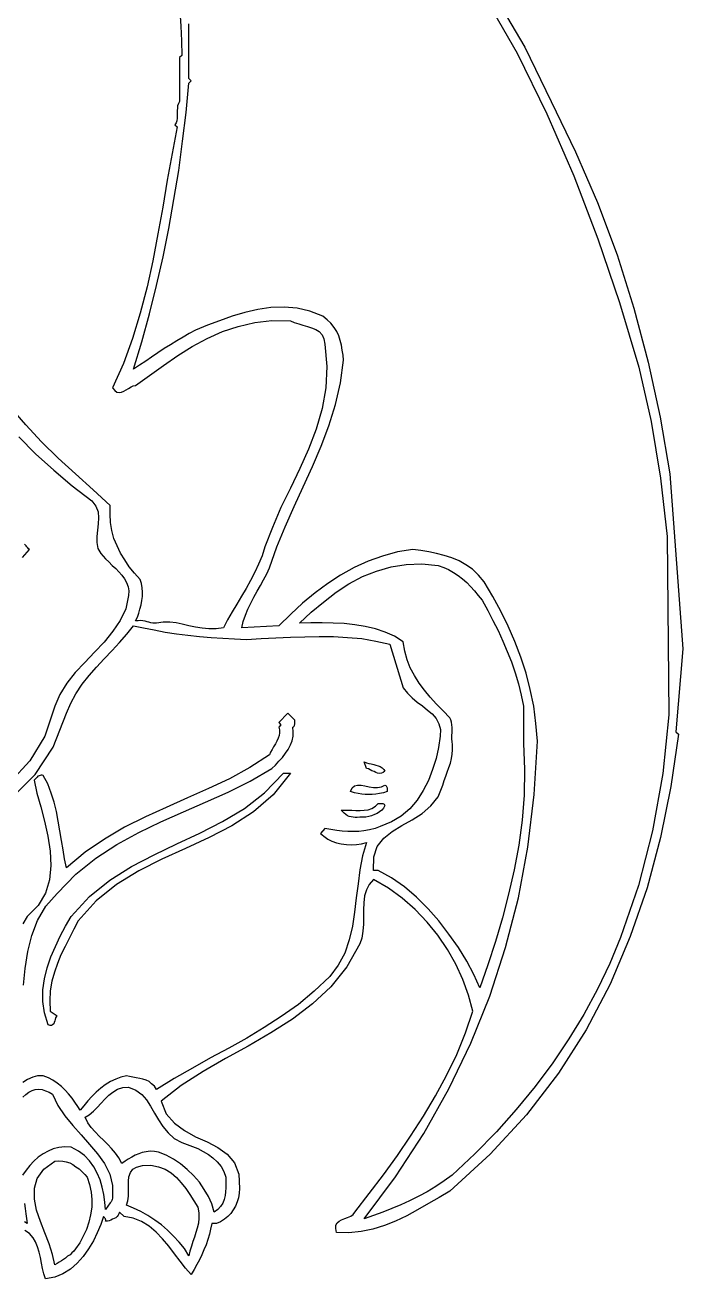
# Model space of a CAD drawing. Extents: x 0.04 to 6.26, y 0.04 to 6.17.
# Drawn here: x 4.371 to 6.258, y 0.039 to 3.636 of the extents above; entities that cross this region are included whole.
import ezdxf

# ---------------------------------------------------------------- set-up
doc = ezdxf.new("R2010")
doc.units = 0
doc.layers.add('1', color=7, linetype='Continuous')

msp = doc.modelspace()

# ---------------------------------------------------------------- linework, layer by layer
for points in [[(5.715, 3.726), (5.805, 3.573), (5.88, 3.417), (5.95, 3.273), (6.013, 3.127), (6.069, 2.977), (6.117, 2.824), (6.158, 2.669), (6.193, 2.511), (6.22, 2.349), (6.258, 1.847), (6.238, 1.609), (6.245, 1.602), (6.223, 1.452), (6.194, 1.305), (6.155, 1.161), (6.107, 1.021), (6.049, 0.885), (5.98, 0.754), (5.901, 0.629), (5.809, 0.51), (5.705, 0.397), (5.589, 0.291), (5.559, 0.273), (5.528, 0.255), (5.497, 0.237), (5.466, 0.22), (5.434, 0.205), (5.402, 0.192), (5.369, 0.182), (5.335, 0.175), (5.3, 0.171), (5.264, 0.172), (5.262, 0.184), (5.262, 0.193), (5.266, 0.2), (5.272, 0.205), (5.279, 0.209), (5.288, 0.212), (5.296, 0.215), (5.305, 0.219), (5.312, 0.224), (5.317, 0.231), (5.358, 0.284), (5.399, 0.338), (5.439, 0.393), (5.477, 0.449), (5.514, 0.506), (5.548, 0.564), (5.58, 0.623), (5.609, 0.683), (5.634, 0.745), (5.655, 0.807), (5.643, 0.853), (5.627, 0.898), (5.607, 0.942), (5.583, 0.984), (5.555, 1.025), (5.524, 1.063), (5.49, 1.099), (5.453, 1.131), (5.413, 1.16), (5.37, 1.185), (5.358, 1.171), (5.35, 1.155), (5.345, 1.138), (5.343, 1.118), (5.342, 1.098), (5.342, 1.077), (5.342, 1.057), (5.34, 1.037), (5.337, 1.017), (5.331, 1), (5.294, 0.934), (5.248, 0.877), (5.195, 0.828), (5.138, 0.784), (5.076, 0.745), (5.011, 0.707), (4.946, 0.671), (4.882, 0.634), (4.819, 0.594), (4.761, 0.549), (4.776, 0.513), (4.8, 0.486), (4.828, 0.465), (4.86, 0.447), (4.893, 0.432), (4.924, 0.416), (4.951, 0.397), (4.972, 0.372), (4.984, 0.34), (4.986, 0.298), (4.985, 0.285), (4.983, 0.272), (4.979, 0.26), (4.975, 0.248), (4.968, 0.237), (4.961, 0.227), (4.953, 0.218), (4.943, 0.21), (4.932, 0.203), (4.92, 0.198), (4.907, 0.198), (4.903, 0.182), (4.9, 0.167), (4.895, 0.152), (4.89, 0.137), (4.884, 0.122), (4.878, 0.108), (4.871, 0.094), (4.864, 0.08), (4.856, 0.066), (4.847, 0.052), (4.831, 0.07), (4.816, 0.09), (4.8, 0.111), (4.783, 0.133), (4.765, 0.154), (4.747, 0.173), (4.727, 0.19), (4.705, 0.204), (4.681, 0.213), (4.655, 0.218), (4.642, 0.231), (4.64, 0.226), (4.638, 0.222), (4.635, 0.218), (4.631, 0.214), (4.627, 0.212), (4.622, 0.21), (4.617, 0.208), (4.612, 0.206), (4.607, 0.205), (4.602, 0.205), (4.603, 0.207), (4.603, 0.208), (4.602, 0.21), (4.602, 0.211), (4.601, 0.212), (4.6, 0.213), (4.599, 0.215), (4.598, 0.216), (4.597, 0.217), (4.596, 0.218), (4.588, 0.195), (4.578, 0.171), (4.567, 0.148), (4.553, 0.125), (4.538, 0.103), (4.52, 0.084), (4.501, 0.067), (4.479, 0.054), (4.456, 0.044), (4.43, 0.039), (4.425, 0.054), (4.421, 0.069), (4.418, 0.084), (4.415, 0.1), (4.411, 0.116), (4.407, 0.131), (4.401, 0.145), (4.394, 0.157), (4.384, 0.169), (4.37, 0.178)], [(5.403, 1.496), (5.398, 1.492), (5.393, 1.49), (5.388, 1.489), (5.382, 1.49), (5.377, 1.492), (5.372, 1.495), (5.366, 1.497), (5.361, 1.5), (5.356, 1.502), (5.35, 1.503), (5.344, 1.523), (5.35, 1.52), (5.357, 1.518), (5.364, 1.517), (5.371, 1.515), (5.377, 1.513), (5.384, 1.511), (5.39, 1.509), (5.395, 1.505), (5.4, 1.501), (5.403, 1.496)], [(5.132, 1.49), (5.083, 1.428), (5.026, 1.379), (4.964, 1.339), (4.899, 1.305), (4.831, 1.274), (4.763, 1.243), (4.697, 1.21), (4.633, 1.171), (4.575, 1.124), (4.523, 1.066), (4.511, 1.042), (4.498, 1.018), (4.486, 0.993), (4.474, 0.969), (4.464, 0.944), (4.455, 0.919), (4.448, 0.893), (4.443, 0.866), (4.442, 0.837), (4.443, 0.807), (4.463, 0.794), (4.46, 0.791), (4.458, 0.788), (4.457, 0.783), (4.456, 0.779), (4.454, 0.775), (4.453, 0.771), (4.45, 0.768), (4.447, 0.766), (4.443, 0.766), (4.437, 0.768), (4.427, 0.802), (4.422, 0.835), (4.422, 0.868), (4.427, 0.9), (4.434, 0.932), (4.445, 0.963), (4.458, 0.993), (4.472, 1.022), (4.487, 1.051), (4.503, 1.079), (4.556, 1.136), (4.614, 1.183), (4.676, 1.222), (4.741, 1.256), (4.806, 1.287), (4.872, 1.318), (4.937, 1.351), (5, 1.389), (5.058, 1.434), (5.112, 1.49), (5.132, 1.49)], [(5.41, 1.437), (5.399, 1.434), (5.388, 1.432), (5.377, 1.43), (5.367, 1.429), (5.357, 1.429), (5.347, 1.429), (5.337, 1.43), (5.326, 1.432), (5.316, 1.434), (5.304, 1.437), (5.309, 1.448), (5.316, 1.454), (5.325, 1.456), (5.335, 1.456), (5.346, 1.454), (5.358, 1.451), (5.37, 1.449), (5.382, 1.449), (5.393, 1.451), (5.403, 1.456), (5.406, 1.455), (5.407, 1.454), (5.408, 1.452), (5.409, 1.45), (5.41, 1.448), (5.41, 1.446), (5.41, 1.443), (5.41, 1.441), (5.41, 1.439), (5.41, 1.437)], [(5.403, 1.397), (5.399, 1.39), (5.394, 1.384), (5.388, 1.379), (5.381, 1.374), (5.373, 1.371), (5.365, 1.368), (5.357, 1.366), (5.348, 1.364), (5.34, 1.364), (5.331, 1.364), (5.324, 1.363), (5.318, 1.363), (5.312, 1.364), (5.306, 1.365), (5.301, 1.366), (5.296, 1.368), (5.291, 1.371), (5.286, 1.375), (5.282, 1.379), (5.278, 1.384), (5.287, 1.384), (5.297, 1.384), (5.308, 1.384), (5.32, 1.383), (5.332, 1.383), (5.344, 1.384), (5.355, 1.385), (5.366, 1.389), (5.376, 1.395), (5.384, 1.403), (5.386, 1.403), (5.388, 1.403), (5.39, 1.403), (5.393, 1.403), (5.395, 1.403), (5.397, 1.403), (5.399, 1.402), (5.401, 1.401), (5.402, 1.399), (5.403, 1.397)]]:
    msp.add_lwpolyline(points)
at = {"layer": '1'}
for points in [[(5.686, 3.724), (5.783, 3.556), (5.868, 3.382), (5.945, 3.204), (6.014, 3.023), (6.076, 2.84), (6.132, 2.655), (6.167, 2.499), (6.194, 2.336), (6.213, 2.169), (6.218, 1.657), (6.2, 1.489), (6.171, 1.325), (6.131, 1.168), (6.079, 1.019), (6.048, 0.944), (6.013, 0.87), (5.974, 0.798), (5.931, 0.728), (5.885, 0.659), (5.834, 0.591), (5.78, 0.525), (5.723, 0.461), (5.661, 0.398), (5.596, 0.337), (5.573, 0.32), (5.549, 0.304), (5.524, 0.289), (5.5, 0.276), (5.474, 0.263), (5.449, 0.252), (5.423, 0.241), (5.397, 0.231), (5.37, 0.221), (5.344, 0.211), (5.434, 0.332), (5.515, 0.456), (5.587, 0.584), (5.65, 0.715), (5.704, 0.85), (5.749, 0.99), (5.786, 1.132), (5.813, 1.278), (5.831, 1.429), (5.841, 1.582), (5.836, 1.633), (5.83, 1.682), (5.82, 1.73), (5.808, 1.777), (5.793, 1.823), (5.776, 1.868), (5.757, 1.912), (5.736, 1.955), (5.713, 1.997), (5.688, 2.039), (5.672, 2.058), (5.654, 2.075), (5.635, 2.088), (5.616, 2.099), (5.595, 2.108), (5.573, 2.115), (5.551, 2.12), (5.529, 2.125), (5.506, 2.129), (5.483, 2.132), (5.439, 2.125), (5.396, 2.113), (5.355, 2.098), (5.315, 2.08), (5.276, 2.058), (5.239, 2.034), (5.203, 2.007), (5.167, 1.978), (5.133, 1.946), (5.099, 1.913), (4.993, 1.907), (4.997, 1.925), (5.003, 1.943), (5.01, 1.961), (5.019, 1.978), (5.027, 1.995), (5.037, 2.012), (5.046, 2.028), (5.055, 2.045), (5.064, 2.062), (5.072, 2.079), (5.093, 2.139), (5.117, 2.197), (5.143, 2.255), (5.169, 2.312), (5.195, 2.37), (5.22, 2.428), (5.242, 2.487), (5.261, 2.548), (5.276, 2.61), (5.284, 2.675), (5.283, 2.689), (5.281, 2.704), (5.279, 2.718), (5.275, 2.731), (5.271, 2.745), (5.265, 2.757), (5.258, 2.769), (5.248, 2.781), (5.238, 2.791), (5.225, 2.801), (5.188, 2.816), (5.151, 2.824), (5.114, 2.827), (5.076, 2.826), (5.039, 2.82), (5.001, 2.812), (4.965, 2.801), (4.929, 2.788), (4.894, 2.775), (4.86, 2.761), (4.842, 2.751), (4.824, 2.741), (4.806, 2.73), (4.788, 2.719), (4.77, 2.708), (4.752, 2.696), (4.734, 2.684), (4.717, 2.672), (4.699, 2.661), (4.682, 2.649), (4.706, 2.728), (4.728, 2.808), (4.748, 2.889), (4.767, 2.971), (4.783, 3.053), (4.798, 3.136), (4.812, 3.219), (4.823, 3.303), (4.833, 3.386), (4.841, 3.47), (4.847, 3.476), (4.841, 3.483), (4.841, 3.561), (4.841, 3.64)], [(4.815, 3.676), (4.818, 3.633), (4.82, 3.591), (4.821, 3.549), (4.814, 3.543), (4.814, 3.532), (4.814, 3.52), (4.814, 3.507), (4.814, 3.493), (4.814, 3.48), (4.814, 3.466), (4.814, 3.452), (4.814, 3.439), (4.814, 3.427), (4.814, 3.417), (4.811, 3.411), (4.808, 3.405), (4.808, 3.398), (4.807, 3.391), (4.807, 3.384), (4.807, 3.376), (4.807, 3.369), (4.806, 3.362), (4.804, 3.356), (4.801, 3.35), (4.807, 3.344), (4.793, 3.268), (4.779, 3.191), (4.766, 3.114), (4.752, 3.037), (4.737, 2.96), (4.721, 2.885), (4.701, 2.81), (4.679, 2.737), (4.653, 2.665), (4.622, 2.596), (4.628, 2.588), (4.634, 2.583), (4.641, 2.582), (4.648, 2.583), (4.654, 2.586), (4.661, 2.59), (4.668, 2.594), (4.675, 2.598), (4.681, 2.601), (4.688, 2.602), (4.728, 2.631), (4.768, 2.66), (4.809, 2.688), (4.85, 2.714), (4.893, 2.737), (4.937, 2.757), (4.982, 2.772), (5.03, 2.783), (5.079, 2.789), (5.132, 2.788), (5.143, 2.783), (5.156, 2.779), (5.168, 2.775), (5.181, 2.772), (5.193, 2.768), (5.205, 2.763), (5.215, 2.757), (5.223, 2.748), (5.228, 2.736), (5.231, 2.721), (5.237, 2.657), (5.234, 2.596), (5.223, 2.536), (5.206, 2.477), (5.184, 2.42), (5.159, 2.364), (5.132, 2.308), (5.105, 2.252), (5.081, 2.195), (5.059, 2.139), (5.051, 2.114), (5.041, 2.09), (5.03, 2.067), (5.018, 2.043), (5.005, 2.02), (4.992, 1.998), (4.978, 1.975), (4.965, 1.953), (4.952, 1.93), (4.94, 1.907), (4.919, 1.904), (4.898, 1.904), (4.879, 1.906), (4.86, 1.909), (4.841, 1.913), (4.822, 1.918), (4.804, 1.921), (4.786, 1.923), (4.767, 1.923), (4.748, 1.92), (4.742, 1.92), (4.737, 1.92), (4.732, 1.921), (4.726, 1.923), (4.721, 1.924), (4.715, 1.926), (4.709, 1.927), (4.702, 1.928), (4.695, 1.927), (4.688, 1.927), (4.693, 1.938), (4.697, 1.949), (4.7, 1.961), (4.704, 1.973), (4.706, 1.985), (4.708, 1.997), (4.708, 2.009), (4.707, 2.022), (4.705, 2.034), (4.701, 2.046), (4.685, 2.064), (4.67, 2.082), (4.657, 2.102), (4.645, 2.121), (4.635, 2.142), (4.626, 2.163), (4.62, 2.186), (4.616, 2.209), (4.615, 2.233), (4.615, 2.258), (4.566, 2.303), (4.516, 2.349), (4.466, 2.394), (4.418, 2.441), (4.373, 2.489), (4.33, 2.539)], [(4.353, 2.455), (4.401, 2.406), (4.453, 2.359), (4.506, 2.314), (4.562, 2.271), (4.574, 2.256), (4.581, 2.24), (4.582, 2.223), (4.581, 2.205), (4.579, 2.187), (4.577, 2.169), (4.577, 2.152), (4.58, 2.135), (4.588, 2.12), (4.602, 2.105), (4.611, 2.096), (4.621, 2.086), (4.631, 2.077), (4.64, 2.068), (4.649, 2.058), (4.656, 2.048), (4.662, 2.037), (4.667, 2.025), (4.669, 2.013), (4.668, 2), (4.66, 1.962), (4.644, 1.928), (4.623, 1.897), (4.598, 1.866), (4.57, 1.837), (4.542, 1.808), (4.515, 1.779), (4.491, 1.748), (4.471, 1.716), (4.456, 1.682), (4.428, 1.596), (4.385, 1.525), (4.33, 1.466)], [(4.364, 2.109), (4.384, 2.132), (4.381, 2.134), (4.379, 2.137), (4.376, 2.139), (4.374, 2.142), (4.371, 2.145), (4.369, 2.147)], [(5.682, 1.986), (5.698, 1.957), (5.713, 1.928), (5.728, 1.899), (5.741, 1.869), (5.754, 1.839), (5.766, 1.809), (5.777, 1.778), (5.786, 1.746), (5.794, 1.714), (5.801, 1.682), (5.801, 1.673), (5.801, 1.663), (5.801, 1.652), (5.801, 1.64), (5.801, 1.629), (5.801, 1.617), (5.801, 1.605), (5.801, 1.594), (5.801, 1.585), (5.801, 1.576), (5.804, 1.501), (5.803, 1.427), (5.797, 1.355), (5.787, 1.283), (5.774, 1.213), (5.758, 1.143), (5.74, 1.075), (5.72, 1.007), (5.698, 0.94), (5.675, 0.874), (5.658, 0.912), (5.638, 0.951), (5.614, 0.99), (5.587, 1.028), (5.558, 1.066), (5.527, 1.101), (5.494, 1.134), (5.459, 1.164), (5.422, 1.19), (5.384, 1.211), (5.37, 1.211), (5.371, 1.25), (5.381, 1.28), (5.4, 1.304), (5.424, 1.323), (5.452, 1.34), (5.481, 1.356), (5.51, 1.374), (5.535, 1.396), (5.556, 1.422), (5.569, 1.456), (5.573, 1.469), (5.578, 1.481), (5.582, 1.493), (5.587, 1.506), (5.591, 1.519), (5.594, 1.532), (5.596, 1.545), (5.597, 1.557), (5.597, 1.57), (5.596, 1.582), (5.595, 1.587), (5.595, 1.593), (5.595, 1.599), (5.596, 1.606), (5.596, 1.614), (5.596, 1.621), (5.595, 1.629), (5.594, 1.636), (5.592, 1.643), (5.589, 1.649), (5.57, 1.669), (5.551, 1.688), (5.533, 1.708), (5.517, 1.728), (5.501, 1.748), (5.488, 1.77), (5.476, 1.792), (5.467, 1.815), (5.46, 1.84), (5.456, 1.867), (5.431, 1.883), (5.404, 1.895), (5.376, 1.904), (5.347, 1.911), (5.317, 1.916), (5.286, 1.919), (5.255, 1.92), (5.223, 1.921), (5.191, 1.921), (5.158, 1.92), (5.192, 1.952), (5.227, 1.981), (5.263, 2.009), (5.3, 2.033), (5.339, 2.054), (5.379, 2.07), (5.421, 2.082), (5.464, 2.089), (5.509, 2.091), (5.556, 2.086), (5.572, 2.08), (5.586, 2.074), (5.6, 2.066), (5.613, 2.057), (5.626, 2.048), (5.638, 2.037), (5.649, 2.026), (5.66, 2.013), (5.671, 2), (5.682, 1.986)], [(4.335, 1.421), (4.4, 1.486), (4.452, 1.565), (4.49, 1.662), (4.502, 1.691), (4.517, 1.718), (4.535, 1.745), (4.555, 1.77), (4.576, 1.794), (4.598, 1.818), (4.621, 1.842), (4.642, 1.865), (4.663, 1.889), (4.682, 1.913), (4.711, 1.907), (4.741, 1.901), (4.773, 1.895), (4.805, 1.89), (4.838, 1.886), (4.871, 1.882), (4.905, 1.879), (4.938, 1.877), (4.972, 1.875), (5.006, 1.874)], [(5.006, 1.874), (5.048, 1.876), (5.09, 1.878), (5.132, 1.88), (5.173, 1.881), (5.215, 1.882), (5.256, 1.882), (5.296, 1.879), (5.337, 1.876), (5.377, 1.869), (5.417, 1.86), (5.456, 1.735), (5.468, 1.72), (5.481, 1.706), (5.496, 1.694), (5.511, 1.683), (5.525, 1.671), (5.539, 1.66), (5.55, 1.647), (5.558, 1.632), (5.563, 1.615), (5.562, 1.596), (5.557, 1.564), (5.55, 1.532), (5.54, 1.501), (5.528, 1.469), (5.513, 1.44), (5.496, 1.413), (5.475, 1.388), (5.45, 1.367), (5.422, 1.35), (5.39, 1.337), (5.375, 1.331), (5.359, 1.327), (5.343, 1.325), (5.328, 1.323), (5.312, 1.323), (5.297, 1.323), (5.281, 1.324), (5.265, 1.326), (5.248, 1.328), (5.231, 1.331), (5.218, 1.317), (5.228, 1.309), (5.239, 1.301), (5.251, 1.295), (5.264, 1.29), (5.278, 1.287), (5.293, 1.285), (5.307, 1.284), (5.322, 1.285), (5.336, 1.287), (5.35, 1.291), (5.339, 1.253), (5.331, 1.213), (5.326, 1.173), (5.321, 1.132), (5.316, 1.091), (5.31, 1.051), (5.301, 1.012), (5.288, 0.974), (5.269, 0.939), (5.245, 0.907), (5.2, 0.865), (5.155, 0.826), (5.106, 0.792), (5.057, 0.76), (5.007, 0.73), (4.955, 0.701), (4.903, 0.673), (4.851, 0.644), (4.799, 0.614), (4.748, 0.582), (4.742, 0.592), (4.734, 0.599), (4.727, 0.605), (4.718, 0.609), (4.709, 0.612), (4.7, 0.614), (4.69, 0.616), (4.68, 0.618), (4.671, 0.62), (4.662, 0.622), (4.646, 0.618), (4.631, 0.612), (4.616, 0.605), (4.601, 0.596), (4.588, 0.586), (4.575, 0.575), (4.562, 0.562), (4.551, 0.55), (4.54, 0.536), (4.529, 0.523), (4.522, 0.534), (4.514, 0.546), (4.506, 0.558), (4.496, 0.57), (4.486, 0.581), (4.475, 0.591), (4.463, 0.601), (4.451, 0.609), (4.438, 0.616), (4.423, 0.622), (4.407, 0.622), (4.393, 0.618), (4.378, 0.611), (4.365, 0.603)], [(4.366, 0.882), (4.371, 0.93), (4.379, 0.978), (4.39, 1.024), (4.407, 1.067), (4.431, 1.108), (4.463, 1.145), (4.517, 1.2), (4.574, 1.246), (4.634, 1.285), (4.697, 1.32), (4.76, 1.35), (4.825, 1.379), (4.889, 1.407), (4.954, 1.436), (5.017, 1.467), (5.079, 1.503), (5.089, 1.513), (5.099, 1.524), (5.109, 1.535), (5.118, 1.547), (5.126, 1.558), (5.132, 1.571), (5.137, 1.583), (5.14, 1.596), (5.14, 1.609), (5.139, 1.622), (5.141, 1.623), (5.143, 1.625), (5.144, 1.627), (5.144, 1.629), (5.145, 1.631), (5.145, 1.633), (5.145, 1.635), (5.145, 1.637), (5.145, 1.64), (5.145, 1.642), (5.125, 1.662), (5.099, 1.635), (5.105, 1.629), (5.099, 1.622), (5.101, 1.614), (5.101, 1.606), (5.1, 1.598), (5.097, 1.59), (5.093, 1.582), (5.089, 1.574), (5.084, 1.566), (5.08, 1.558), (5.075, 1.55), (5.072, 1.543), (5.016, 1.506), (4.957, 1.474), (4.897, 1.446), (4.837, 1.419), (4.776, 1.392), (4.716, 1.365), (4.656, 1.335), (4.599, 1.301), (4.543, 1.263), (4.49, 1.218), (4.484, 1.244), (4.48, 1.27), (4.475, 1.297), (4.471, 1.325), (4.466, 1.352), (4.461, 1.38), (4.454, 1.407), (4.446, 1.433), (4.436, 1.459), (4.423, 1.483), (4.42, 1.484), (4.417, 1.484), (4.414, 1.483), (4.411, 1.482), (4.408, 1.481), (4.406, 1.479), (4.404, 1.477), (4.401, 1.474), (4.399, 1.472), (4.397, 1.47), (4.405, 1.433), (4.416, 1.393), (4.427, 1.352), (4.436, 1.309), (4.443, 1.266), (4.445, 1.225), (4.441, 1.184), (4.43, 1.146), (4.409, 1.11), (4.377, 1.079), (4.365, 1.058)], [(4.365, 0.56), (4.373, 0.568), (4.382, 0.575), (4.391, 0.58), (4.4, 0.582), (4.41, 0.583), (4.42, 0.582), (4.43, 0.579), (4.44, 0.575), (4.45, 0.569), (4.465, 0.537), (4.485, 0.507), (4.508, 0.479), (4.532, 0.452), (4.556, 0.425), (4.579, 0.398), (4.599, 0.37), (4.614, 0.34), (4.622, 0.307), (4.622, 0.271), (4.621, 0.267), (4.62, 0.264), (4.618, 0.26), (4.615, 0.257), (4.613, 0.254), (4.61, 0.251), (4.608, 0.248), (4.606, 0.245), (4.604, 0.241), (4.602, 0.238), (4.6, 0.259), (4.597, 0.281), (4.592, 0.302), (4.586, 0.323), (4.578, 0.342), (4.568, 0.361), (4.556, 0.378), (4.541, 0.393), (4.524, 0.406), (4.503, 0.417), (4.485, 0.418), (4.468, 0.416), (4.452, 0.412), (4.437, 0.406), (4.423, 0.398), (4.409, 0.388), (4.396, 0.377), (4.385, 0.364), (4.374, 0.351), (4.364, 0.337)], [(4.821, 0.43), (4.836, 0.425), (4.851, 0.419), (4.867, 0.413), (4.882, 0.405), (4.897, 0.396), (4.91, 0.386), (4.922, 0.375), (4.933, 0.362), (4.941, 0.347), (4.947, 0.331), (4.947, 0.321), (4.947, 0.311), (4.947, 0.3), (4.946, 0.289), (4.945, 0.278), (4.942, 0.267), (4.938, 0.256), (4.932, 0.247), (4.924, 0.238), (4.913, 0.231), (4.907, 0.254), (4.897, 0.275), (4.885, 0.296), (4.871, 0.317), (4.854, 0.336), (4.836, 0.353), (4.817, 0.369), (4.797, 0.383), (4.776, 0.394), (4.754, 0.403), (4.742, 0.405), (4.73, 0.406), (4.718, 0.404), (4.707, 0.402), (4.697, 0.398), (4.687, 0.394), (4.677, 0.388), (4.667, 0.383), (4.658, 0.377), (4.649, 0.37), (4.64, 0.386), (4.63, 0.4), (4.619, 0.413), (4.608, 0.425), (4.596, 0.437), (4.584, 0.448), (4.572, 0.461), (4.561, 0.473), (4.551, 0.487), (4.543, 0.503), (4.555, 0.51), (4.567, 0.52), (4.578, 0.531), (4.589, 0.543), (4.6, 0.555), (4.611, 0.566), (4.623, 0.575), (4.636, 0.583), (4.651, 0.588), (4.668, 0.589), (4.689, 0.581), (4.706, 0.568), (4.719, 0.553), (4.731, 0.535), (4.742, 0.515), (4.754, 0.495), (4.766, 0.476), (4.781, 0.458), (4.799, 0.442), (4.821, 0.43)], [(4.549, 0.331), (4.556, 0.31), (4.561, 0.288), (4.562, 0.267), (4.562, 0.245), (4.559, 0.223), (4.554, 0.202), (4.547, 0.181), (4.538, 0.162), (4.528, 0.143), (4.516, 0.125), (4.511, 0.119), (4.505, 0.114), (4.5, 0.108), (4.493, 0.104), (4.487, 0.099), (4.481, 0.095), (4.475, 0.091), (4.469, 0.087), (4.463, 0.083), (4.456, 0.079), (4.45, 0.109), (4.44, 0.14), (4.428, 0.171), (4.415, 0.204), (4.404, 0.236), (4.398, 0.268), (4.398, 0.299), (4.406, 0.327), (4.425, 0.354), (4.456, 0.377), (4.468, 0.378), (4.479, 0.377), (4.489, 0.375), (4.499, 0.372), (4.508, 0.367), (4.517, 0.361), (4.526, 0.355), (4.534, 0.347), (4.542, 0.339), (4.549, 0.331)], [(4.867, 0.245), (4.869, 0.229), (4.869, 0.213), (4.868, 0.199), (4.865, 0.185), (4.861, 0.172), (4.857, 0.159), (4.852, 0.146), (4.848, 0.133), (4.844, 0.119), (4.841, 0.105), (4.828, 0.126), (4.813, 0.144), (4.797, 0.162), (4.78, 0.179), (4.762, 0.194), (4.743, 0.208), (4.723, 0.221), (4.703, 0.232), (4.682, 0.242), (4.662, 0.251), (4.666, 0.263), (4.668, 0.276), (4.668, 0.29), (4.668, 0.305), (4.668, 0.319), (4.669, 0.332), (4.673, 0.344), (4.68, 0.354), (4.691, 0.36), (4.708, 0.364), (4.732, 0.365), (4.754, 0.361), (4.773, 0.354), (4.79, 0.343), (4.805, 0.33), (4.819, 0.315), (4.832, 0.298), (4.844, 0.281), (4.855, 0.263), (4.867, 0.245)], [(4.369, 0.255), (4.371, 0.241), (4.373, 0.226), (4.375, 0.212), (4.377, 0.198), (4.369, 0.203)]]:
    msp.add_lwpolyline(points, dxfattribs=at)

doc.saveas('drawing.dxf')
